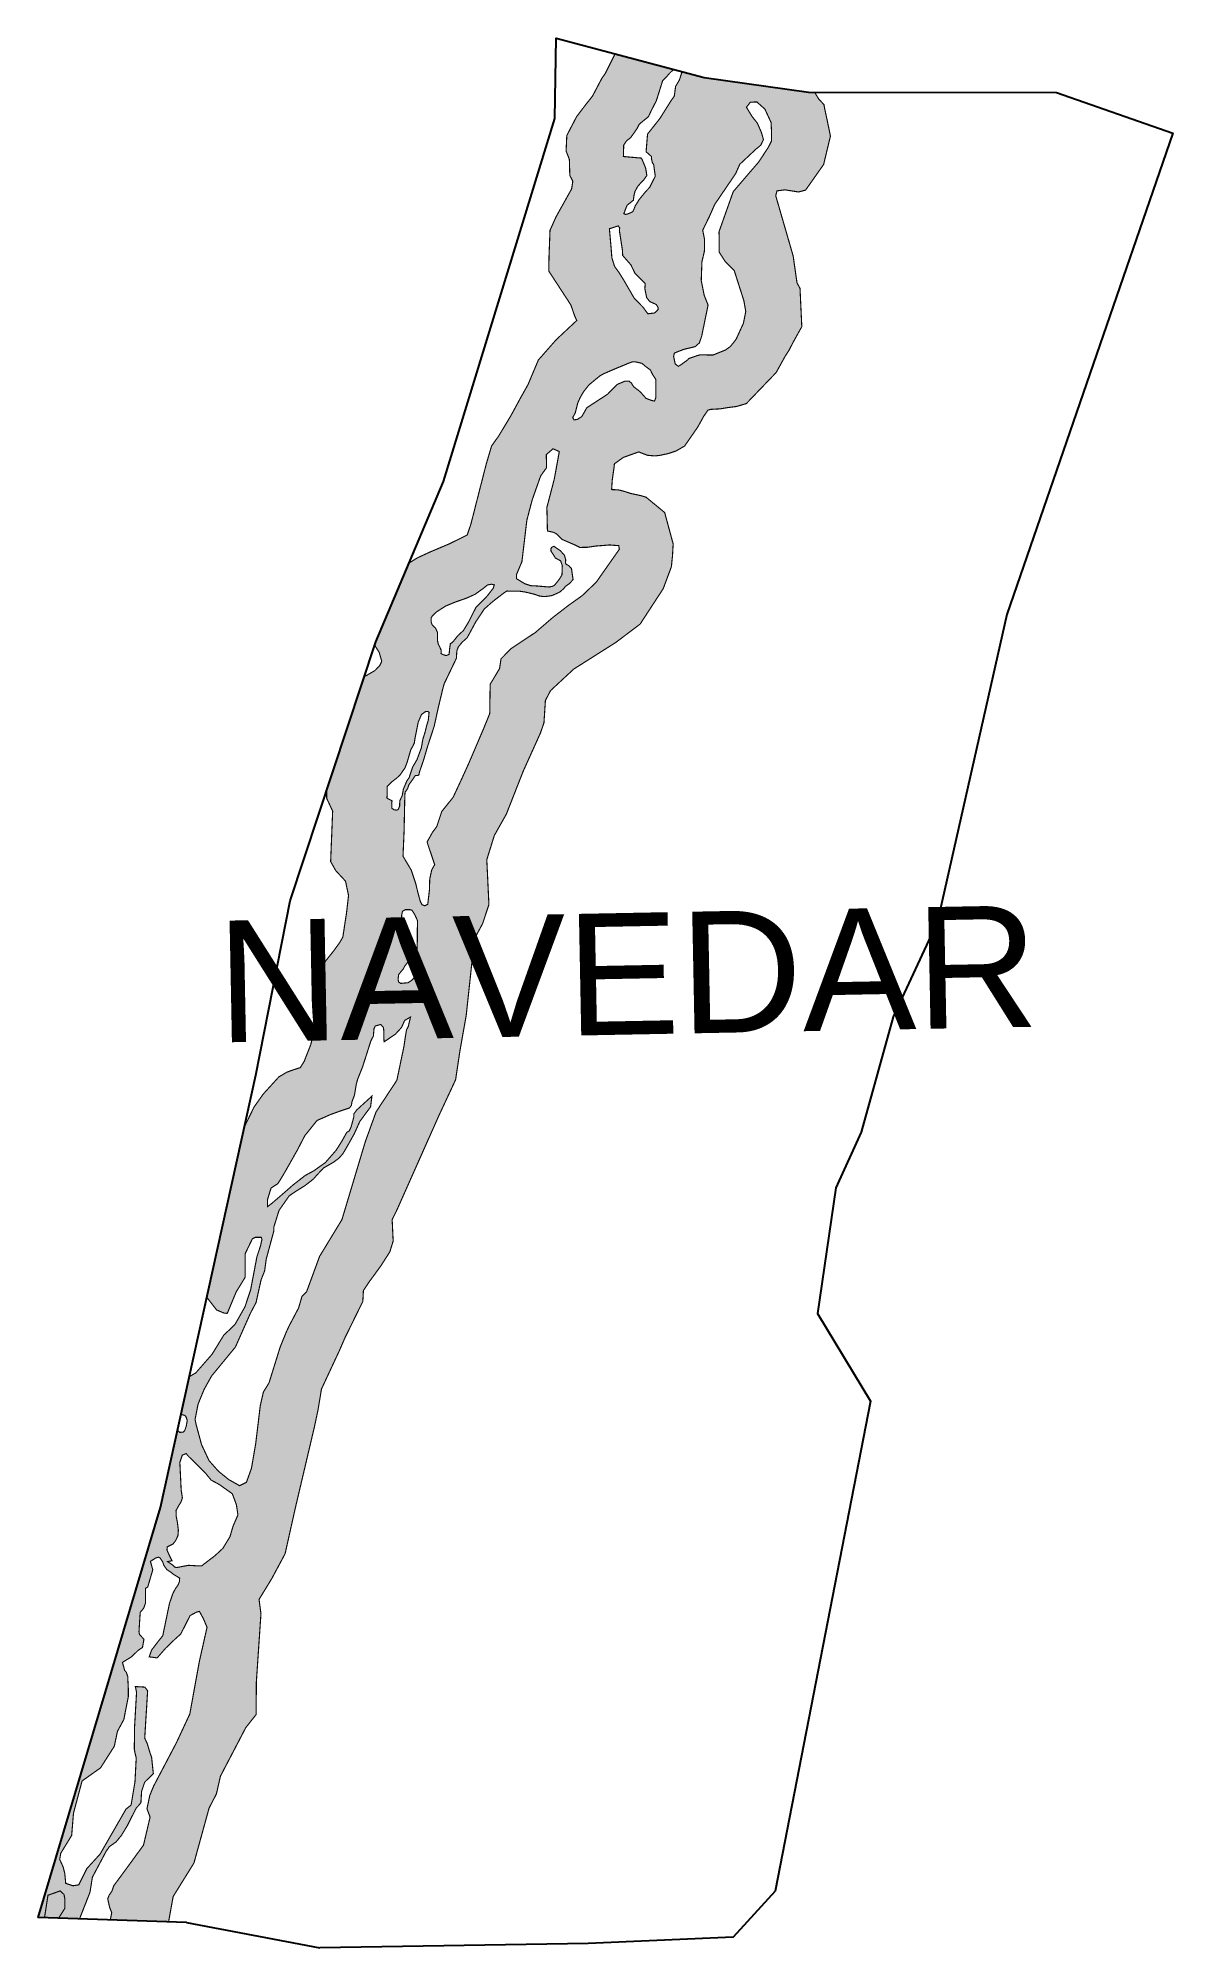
# Model space of a CAD drawing. Header units: metres. Extents: x 274344 to 275359, y 2069436 to 2071143.
import ezdxf

# ---------------------------------------------------------------- set-up
doc = ezdxf.new("R2010")
doc.units = ezdxf.units.M
doc.header["$MEASUREMENT"] = 0
for name, color, linetype in [('MANGROOVE BUFFER ZONE', 120, 'Continuous'), ('village', 3, 'Continuous'), ('VILLAGE NAME', 250, 'Continuous')]:
    doc.layers.add(name, color=color, linetype=linetype)
doc.styles.get("Standard").update_dxf_attribs({"font": 'simplex.shx'})

msp = doc.modelspace()

# ---------------------------------------------------------------- hatches: boundary and pattern name
at = {"layer": 'MANGROOVE BUFFER ZONE'}
h = msp.add_hatch(dxfattribs=at)
h.set_pattern_fill('GRASS', color=256, scale=18)
h.paths.add_polyline_path([(275004, 2070844), (275012.1, 2070858.7), (275015.4, 2070863.7), (275018.9, 2070870.6), (275026.9, 2070885), (275025.3, 2070919.2), (275022.6, 2070924.2), (275019.2, 2070948.1), (275003.6, 2071002), (275004.7, 2071006.4), (275011.9, 2071007.3), (275024, 2071005.4), (275030.3, 2071007.1), (275046.4, 2071030), (275052.5, 2071055.4), (275049.5, 2071069.9), (275047.3, 2071080.1), (275046.7, 2071083.5), (275041.9, 2071088.7), (275038.3, 2071094.6), (275032.9, 2071094.6), (274939.6, 2071107.9), (274919.9, 2071113.1), (274917.5, 2071105.6), (274914.1, 2071099.9), (274912.9, 2071091.1), (274910.2, 2071087.3), (274900.1, 2071071.2), (274889, 2071057.2), (274887.7, 2071041.4), (274892.6, 2071037), (274892.4, 2071035.3), (274893.3, 2071031.7), (274894.5, 2071029.7), (274895.9, 2071019.5), (274890.9, 2071009.5), (274887.1, 2071005.5), (274881.5, 2070998.6), (274877.9, 2070992.8), (274876.9, 2070990.1), (274875.8, 2070987.9), (274874.5, 2070987.1), (274871.1, 2070985.7), (274869.4, 2070985.3), (274867.8, 2070986.1), (274870.7, 2070993.5), (274876.3, 2070998), (274876.9, 2071002.4), (274877.7, 2071005.8), (274880.1, 2071010.2), (274882.4, 2071012.9), (274885.2, 2071015.7), (274888.4, 2071020.1), (274887.3, 2071026.8), (274883.6, 2071035.7), (274878.7, 2071036.1), (274867.4, 2071037.1), (274867.7, 2071047.3), (274870.1, 2071051), (274873.9, 2071054), (274879.5, 2071061.9), (274881.4, 2071065.6), (274883, 2071067.2), (274886.8, 2071070.3), (274889.8, 2071072.7), (274892.5, 2071078.5), (274896.8, 2071086.8), (274902.5, 2071104.9), (274906.4, 2071108.9), (274908.9, 2071111.8), (274911, 2071113.8), (274912.8, 2071115), (274860, 2071129), (274859.6, 2071128.2), (274851.1, 2071111.2), (274848.2, 2071107.1), (274839.7, 2071091), (274834.1, 2071084), (274825.6, 2071072.8), (274816.8, 2071055.9), (274816.2, 2071041.9), (274819.1, 2071034.6), (274819.5, 2071020.2), (274822.2, 2071015), (274821.1, 2071008.1), (274807.1, 2070983), (274801.8, 2070971.1), (274800.9, 2070947.3), (274800.7, 2070934.7), (274820.5, 2070904.3), (274823.7, 2070894.9), (274825.7, 2070890.5), (274807.3, 2070873.3), (274791.4, 2070855.2), (274782.1, 2070833.1), (274775.8, 2070821.9), (274766.5, 2070804.8), (274755.7, 2070786.9), (274749.6, 2070778.4), (274744.7, 2070761.8), (274734.3, 2070721.1), (274731.1, 2070708.5), (274727.8, 2070698.7), (274712, 2070690.9), (274694.1, 2070683.3), (274683.1, 2070678.2), (274675.9, 2070673.7), (274646.2, 2070603.3), (274645.3, 2070600.4), (274645.9, 2070598.8), (274649.1, 2070593.8), (274651.3, 2070586.1), (274651.1, 2070585.1), (274649.5, 2070581.9), (274645.3, 2070577.5), (274635.8, 2070572), (274602.1, 2070470.1), (274602.2, 2070463.2), (274607.5, 2070451.8), (274605.7, 2070406.7), (274610.3, 2070398.6), (274619, 2070389.2), (274621.7, 2070376.4), (274619.9, 2070360.9), (274616.6, 2070339.2), (274614.1, 2070334.8), (274608.6, 2070327.1), (274601.5, 2070318.2), (274592.5, 2070304.2), (274589.8, 2070291.2), (274596.1, 2070278.2), (274595.5, 2070267.5), (274592.5, 2070260.9), (274587.8, 2070242.7), (274582, 2070228), (274578.6, 2070222.5), (274572.3, 2070220.5), (274566.5, 2070218.4), (274559.3, 2070214.1), (274545.5, 2070198.9), (274537.3, 2070187.4), (274528.5, 2070169.3), (274495, 2070017.2), (274496.7, 2070014.9), (274503.8, 2070005.8), (274510.4, 2070003), (274513.3, 2070002.8), (274521.2, 2070021.8), (274529.3, 2070035.1), (274529.3, 2070056.1), (274535.7, 2070069.4), (274538.3, 2070070.7), (274543.6, 2070070.7), (274544.3, 2070069.1), (274543.1, 2070063.4), (274539.8, 2070053.4), (274534.2, 2070024), (274529.2, 2070008.8), (274520.5, 2069993.4), (274516.9, 2069989.6), (274510.3, 2069983.5), (274499.7, 2069966.2), (274485.1, 2069949.5), (274479.5, 2069946.3), (274472, 2069912.1), (274472.7, 2069912.2), (274475.1, 2069911.6), (274476, 2069910.8), (274476.6, 2069909.8), (274477.5, 2069907), (274476.6, 2069901.9), (274475.3, 2069898.1), (274473.8, 2069896.5), (274470.7, 2069896.4), (274468.9, 2069898.1), (274453.7, 2069829.1), (274344.3, 2069462.6), (274380.9, 2069461.4), (274381.5, 2069462.1), (274386.4, 2069474.5), (274390.6, 2069485.3), (274392.7, 2069498.6), (274404.9, 2069521.6), (274407.9, 2069526), (274413.8, 2069530.1), (274418.6, 2069535.9), (274424.2, 2069545.2), (274431.9, 2069560.5), (274434.2, 2069562.9), (274436.1, 2069565.3), (274436.7, 2069575.4), (274439.5, 2069583.7), (274447.2, 2069591.1), (274445.7, 2069605.5), (274444.1, 2069610.2), (274441.8, 2069618), (274439.5, 2069623), (274442.1, 2069665.3), (274439.6, 2069668.6), (274431.1, 2069669.1), (274432.2, 2069664), (274430.4, 2069632.8), (274430.2, 2069612.9), (274431, 2069608.8), (274431.9, 2069605.3), (274430.8, 2069584.1), (274427.3, 2069563.1), (274422.8, 2069559.6), (274399.6, 2069519.3), (274387.8, 2069506.4), (274380.5, 2069491.8), (274375.3, 2069491), (274368.9, 2069493.1), (274368, 2069502.2), (274366.5, 2069508), (274363.5, 2069514.5), (274364.4, 2069520), (274374.2, 2069536), (274375.8, 2069555.8), (274383.5, 2069584.7), (274400, 2069596.4), (274412.3, 2069615.7), (274415.1, 2069629), (274420.8, 2069639.6), (274424.8, 2069659.9), (274424.8, 2069667.8), (274424.3, 2069678.2), (274423, 2069682), (274421.6, 2069683.4), (274419.6, 2069690.7), (274427.7, 2069695.7), (274433.9, 2069701.7), (274437.5, 2069704), (274438.8, 2069711.4), (274434.8, 2069715.7), (274434.4, 2069718.1), (274434.9, 2069726.8), (274435.5, 2069735.5), (274438.5, 2069739), (274440.2, 2069743.8), (274440.1, 2069756.9), (274442.2, 2069758.1), (274446.7, 2069773.5), (274444.6, 2069781), (274449.2, 2069784), (274451.8, 2069784.8), (274453.3, 2069784), (274455.5, 2069780.7), (274456.6, 2069777.4), (274459.4, 2069773.6), (274463, 2069771.2), (274465.4, 2069769.3), (274470.7, 2069766.1), (274470.6, 2069763.2), (274469.4, 2069760.1), (274466.9, 2069756.5), (274464.7, 2069752.4), (274461.6, 2069743.4), (274459.5, 2069733.2), (274455.6, 2069714.5), (274451.8, 2069709.8), (274445.7, 2069701.8), (274443.5, 2069695.7), (274450.6, 2069694.7), (274458.2, 2069703.4), (274466.4, 2069711.3), (274471.7, 2069716.1), (274480.1, 2069732.6), (274485.7, 2069735.6), (274488.4, 2069736.3), (274491.9, 2069729.9), (274495.2, 2069722.1), (274488.3, 2069691.4), (274479.8, 2069644.6), (274467.9, 2069619), (274447.4, 2069580), (274444, 2069571.7), (274441.5, 2069559.8), (274444.3, 2069552.4), (274438.4, 2069527.3), (274423.6, 2069507), (274411.8, 2069491), (274410.1, 2069486), (274407.7, 2069482.6), (274406.4, 2069479.3), (274408.2, 2069471.4), (274410, 2069467), (274408.7, 2069460.4), (274460.8, 2069458.6), (274464.9, 2069481.3), (274471, 2069491.2), (274483.5, 2069511.3), (274497, 2069560.3), (274503.6, 2069573.2), (274507.2, 2069589), (274529.8, 2069632.3), (274539.1, 2069644.1), (274539.3, 2069673.3), (274543.4, 2069734.2), (274541.7, 2069747), (274553.3, 2069766), (274565, 2069787.9), (274574, 2069828.2), (274591.2, 2069901.3), (274594.5, 2069916.9), (274597.5, 2069935.1), (274613.5, 2069969.4), (274618.4, 2069980.7), (274634.5, 2070013.5), (274635, 2070023.2), (274639.7, 2070030.3), (274650.5, 2070045.1), (274658.6, 2070057.7), (274661.6, 2070067.4), (274660.7, 2070086.6), (274665.4, 2070096.2), (274702.2, 2070179), (274717.4, 2070211.6), (274721.4, 2070238.2), (274726.9, 2070269.2), (274733.4, 2070329.8), (274734.4, 2070338), (274741.6, 2070351.3), (274747.2, 2070368.3), (274745.3, 2070408.4), (274752, 2070430), (274762.8, 2070449.2), (274777.8, 2070487.4), (274793.1, 2070521.3), (274796.4, 2070530.8), (274797.7, 2070550.8), (274802.3, 2070559.6), (274823, 2070578.8), (274860.7, 2070602.7), (274882.4, 2070619.1), (274903, 2070650.7), (274910.3, 2070670.3), (274911.3, 2070680), (274911.9, 2070690.7), (274904.3, 2070718.8), (274891.2, 2070729.6), (274887.7, 2070732.5), (274883, 2070733.9), (274874.2, 2070735.8), (274866.9, 2070738.1), (274862.6, 2070739.1), (274856.9, 2070739.3), (274857.4, 2070747.6), (274859, 2070758.7), (274859.4, 2070762.4), (274863.5, 2070765.3), (274867.4, 2070768.1), (274881.1, 2070773), (274888.8, 2070770), (274895.5, 2070769.4), (274899.9, 2070769.9), (274907.1, 2070771.4), (274914.2, 2070773.7), (274922.1, 2070778.2), (274934, 2070795.4), (274939, 2070804.5), (274942.9, 2070810.3), (274945.2, 2070811), (274953.9, 2070811.5), (274961.2, 2070812.7), (274968.5, 2070813.6), (274977.3, 2070816.2)])
h.paths.add_polyline_path([(274918.2, 2070850.5), (274916.5, 2070849.5), (274913.7, 2070851.7), (274912.3, 2070858.4), (274913, 2070861.4), (274921.1, 2070864.6), (274931.5, 2070867.1), (274935.3, 2070870.4), (274937.4, 2070876.5), (274943.1, 2070904.3), (274939.6, 2070913.1), (274937, 2070926.1), (274937.6, 2070942.9), (274939.8, 2070952.3), (274940, 2070962.8), (274938.3, 2070971.2), (274944.3, 2070983.5), (274949, 2070994.2), (274967.8, 2071021.9), (274971.4, 2071030.1), (274985.8, 2071043.6), (274990.2, 2071047.2), (274992.6, 2071052.3), (274990.8, 2071058.6), (274987.2, 2071066.9), (274982.5, 2071072.8), (274977.4, 2071081.2), (274980.9, 2071085.7), (274986.7, 2071085.9), (274993.9, 2071079.5), (274999.4, 2071067.6), (274999.8, 2071059.9), (274999.8, 2071050.9), (274996.8, 2071045.1), (274988.5, 2071032.4), (274965.6, 2071005.7), (274952.9, 2070969.9), (274953.1, 2070951.5), (274958.4, 2070943.3), (274966.5, 2070935.1), (274975.1, 2070908.2), (274976.8, 2070898.5), (274974.7, 2070888), (274968.1, 2070873.6), (274963, 2070867.2), (274958.6, 2070864.1), (274947.5, 2070859.6), (274936.2, 2070859.8), (274933.7, 2070859.2), (274925.9, 2070856.5), (274924.8, 2070855.2)], flags=16)
h.paths.add_polyline_path([(274896.4, 2070821.7), (274895.3, 2070818.5), (274892.6, 2070819), (274887.6, 2070820.9), (274882.4, 2070826.8), (274876.6, 2070831.3), (274874.5, 2070834.6), (274872.4, 2070836.3), (274868.8, 2070836.3), (274861.8, 2070833.3), (274853.3, 2070824.6), (274834.7, 2070812.5), (274830.1, 2070804.4), (274829, 2070803.9), (274826.6, 2070802.2), (274823.3, 2070801.6), (274822.1, 2070803.7), (274824.4, 2070808), (274826.6, 2070816.7), (274828.8, 2070821.7), (274832, 2070827.1), (274836.7, 2070833), (274846.3, 2070840.9), (274849.6, 2070842.8), (274862.6, 2070848.4), (274866.3, 2070849.9), (274872.3, 2070852.4), (274875.5, 2070853.5), (274878.3, 2070853.5), (274883.9, 2070852.2), (274887.4, 2070849.3), (274891.6, 2070846.2), (274893.5, 2070842.1), (274896.3, 2070838), (274896.4, 2070832.6)], flags=16)
h.paths.add_polyline_path([(274895.2, 2070897.2), (274889.3, 2070896.5), (274885, 2070902.3), (274877, 2070910.6), (274872.7, 2070918), (274867.9, 2070926.3), (274863.4, 2070933.5), (274859.5, 2070938.9), (274857.1, 2070946.6), (274856.4, 2070955.7), (274854.9, 2070972.5), (274862.8, 2070975.1), (274864.1, 2070973.3), (274863.8, 2070971), (274866.5, 2070953.6), (274866.8, 2070948.6), (274874.2, 2070940.1), (274877.7, 2070932.8), (274886.9, 2070923.6), (274886.6, 2070918.9), (274888.2, 2070911), (274891, 2070907.4), (274896.8, 2070904.8), (274898.5, 2070902), (274898.3, 2070900)], flags=16)
h.paths.add_polyline_path([(274810.1, 2070773.3), (274805.6, 2070748.6), (274799, 2070723.3), (274799.5, 2070702.3), (274804.9, 2070701.1), (274807.6, 2070699.7), (274812.5, 2070694.8), (274823.2, 2070690.2), (274828.5, 2070687.6), (274835.1, 2070687.7), (274842.6, 2070688.8), (274855.1, 2070689.8), (274863.2, 2070689.2), (274863.8, 2070686), (274843.2, 2070656.6), (274830.7, 2070644.6), (274818.5, 2070635.9), (274804.1, 2070624.8), (274788.8, 2070611.6), (274767.1, 2070597.2), (274758, 2070588), (274756.7, 2070579.3), (274748.3, 2070565.2), (274747.9, 2070539), (274742.2, 2070525), (274729.5, 2070495.3), (274722.9, 2070480.7), (274715.2, 2070464.2), (274705.1, 2070451.6), (274700.5, 2070437.9), (274696.8, 2070433), (274691.9, 2070424.2), (274698.7, 2070403.9), (274696.1, 2070399.4), (274694.3, 2070391.3), (274694, 2070381.2), (274692.5, 2070368.5), (274689.9, 2070367.2), (274687.4, 2070368.2), (274685.8, 2070371.3), (274683.8, 2070378.7), (274681.7, 2070387.2), (274680.5, 2070390.8), (274677.7, 2070399.2), (274670.4, 2070411.5), (274671.4, 2070435), (274672, 2070465.6), (274672.3, 2070468.8), (274674.5, 2070471.9), (274675.6, 2070475.3), (274679, 2070480.1), (274681.4, 2070483.6), (274683.5, 2070483.7), (274684.6, 2070484.2), (274685.1, 2070486.8), (274688.6, 2070496.9), (274692.4, 2070509.8), (274698.3, 2070527.8), (274701.9, 2070544.3), (274705.8, 2070560.5), (274707.1, 2070565.5), (274718.1, 2070588.4), (274718.5, 2070595), (274719.7, 2070598.4), (274723.3, 2070602.9), (274727.8, 2070606.9), (274735.4, 2070621), (274743, 2070632.5), (274750.6, 2070639.2), (274760.3, 2070646.7), (274763.2, 2070648.6), (274775, 2070648.4), (274779.7, 2070647.7), (274788, 2070645.7), (274792.1, 2070644.2), (274795.6, 2070643.7), (274797.8, 2070643.7), (274800.8, 2070644.1), (274803.7, 2070644.6), (274809.3, 2070647.1), (274811.1, 2070648.1), (274814.3, 2070651), (274815.5, 2070652.7), (274819.3, 2070655.4), (274822.4, 2070658.8), (274821, 2070668.7), (274818.8, 2070671.1), (274815.9, 2070672.8), (274815.7, 2070673.8), (274815.8, 2070676.6), (274814.7, 2070680.6), (274811.1, 2070684.6), (274805.3, 2070688.6), (274804.7, 2070688.4), (274803.2, 2070687.5), (274802.6, 2070686.4), (274802.7, 2070684.2), (274805.1, 2070680.7), (274806.5, 2070678.2), (274811.3, 2070675.6), (274812.8, 2070671.2), (274812.5, 2070663), (274810.2, 2070659.3), (274805.9, 2070653.8), (274804.3, 2070652.9), (274801.1, 2070652.2), (274790.5, 2070653.1), (274784.6, 2070653.4), (274779.2, 2070655.2), (274771.9, 2070659.6), (274771.8, 2070663.2), (274776.7, 2070674.9), (274781.1, 2070711.9), (274785.9, 2070730.2), (274793.4, 2070751.4), (274798.7, 2070758.9), (274798.5, 2070770.6), (274804.5, 2070775.8)], flags=16)
h.paths.add_polyline_path([(274752, 2070654.1), (274751.1, 2070651.2), (274746.5, 2070645.2), (274743.9, 2070642.2), (274738.7, 2070637), (274735.5, 2070633.8), (274729, 2070620.9), (274724.4, 2070613.3), (274719.6, 2070608.9), (274714.8, 2070602.9), (274712.7, 2070601.5), (274712.1, 2070597.3), (274711.6, 2070592), (274709, 2070590.9), (274706, 2070591.8), (274704.4, 2070592.7), (274704.6, 2070595.6), (274703.5, 2070598), (274701.9, 2070601.2), (274701.3, 2070604.1), (274701.2, 2070611.6), (274699.4, 2070615.6), (274698.2, 2070616.6), (274696.3, 2070618.7), (274695.6, 2070620.8), (274695.5, 2070622.9), (274695.5, 2070624.7), (274697.1, 2070626.9), (274700.6, 2070630.1), (274708.5, 2070635.2), (274717.8, 2070639), (274727.1, 2070642.2), (274734.8, 2070645.7), (274742.1, 2070650.9), (274746.1, 2070654.1), (274749.7, 2070654.7)], flags=16)
h.paths.add_polyline_path([(274693.7, 2070540.2), (274693, 2070533.1), (274691.4, 2070527.8), (274690.3, 2070523.1), (274688.1, 2070516), (274686.8, 2070508.4), (274682.9, 2070497.9), (274679, 2070491.2), (274675.9, 2070481.8), (274673.9, 2070479), (274670.7, 2070471.4), (274669.7, 2070465.7), (274667.5, 2070461), (274667.4, 2070456.4), (274666.1, 2070453.3), (274664.7, 2070452.7), (274662.2, 2070453.1), (274660.4, 2070454.5), (274660.3, 2070459.2), (274660.6, 2070461.1), (274658.1, 2070462.3), (274656.1, 2070463.5), (274656.3, 2070473.9), (274660, 2070477.7), (274664.9, 2070481.5), (274667.9, 2070484.3), (274672.2, 2070490.6), (274674.1, 2070495.5), (274677.4, 2070506.9), (274679, 2070509.6), (274680.5, 2070512.7), (274681, 2070516.2), (274684, 2070531.4), (274687, 2070538.4), (274688.1, 2070539), (274689.7, 2070540.3), (274691, 2070540.9), (274692.6, 2070540.9)], flags=16)
h.paths.add_polyline_path([(274678.5, 2070363.1), (274680.9, 2070359.3), (274683.3, 2070354), (274683.1, 2070329.1), (274681.7, 2070304.2), (274677.9, 2070300.4), (274674.9, 2070298.4), (274668.4, 2070297.8), (274666.4, 2070299.1), (274666, 2070301.5), (274666.5, 2070305.6), (274667.3, 2070306.7), (274670.6, 2070310.7), (274671.9, 2070313.2), (274673.6, 2070315.4), (274675.3, 2070317.5), (274675.3, 2070322.1), (274675.3, 2070326.8), (274675.3, 2070330.5), (274673.7, 2070342.3), (274669.2, 2070354.2), (274669.2, 2070358.7), (274669.9, 2070362.1), (274670.8, 2070362.8), (274672.4, 2070363.7), (274675.2, 2070363.7), (274676.8, 2070363.7)], flags=16)
h.paths.add_polyline_path([(274677.1, 2070267.7), (274675.1, 2070259.2), (274673.6, 2070256.5), (274672.4, 2070249.6), (274671.3, 2070241.8), (274664.9, 2070211.2), (274646.3, 2070182.9), (274636.8, 2070156.6), (274615.8, 2070086.6), (274595.8, 2070053.7), (274584.2, 2070022.1), (274580.1, 2070018), (274577, 2070007.5), (274568.5, 2069991.4), (274565.7, 2069985.3), (274560.6, 2069972.7), (274550.6, 2069940.6), (274545.6, 2069932.5), (274542.8, 2069920.3), (274538.7, 2069886.3), (274534.9, 2069864.2), (274530.4, 2069851.7), (274524.3, 2069848.7), (274514.7, 2069854.1), (274505.3, 2069861.7), (274497, 2069871.1), (274490.3, 2069885.4), (274485.4, 2069903.6), (274484.5, 2069908), (274487.2, 2069921.7), (274492.6, 2069934.8), (274499.3, 2069946.8), (274520.6, 2069972.7), (274533.9, 2070002.7), (274539, 2070012.4), (274543.5, 2070032.7), (274546.7, 2070040.8), (274547, 2070043), (274548.1, 2070051.2), (274554.9, 2070076.4), (274555, 2070080.2), (274559.6, 2070094.9), (274568.7, 2070107.9), (274575.1, 2070112.2), (274582.9, 2070117.1), (274590.6, 2070123.1), (274593.1, 2070126.1), (274599.4, 2070132.8), (274608.3, 2070137.9), (274613, 2070141.4), (274616.6, 2070145.4), (274619.9, 2070151), (274626.8, 2070163.3), (274631.8, 2070174.4), (274641.4, 2070187.4), (274642.6, 2070197), (274629.1, 2070184.7), (274626.5, 2070181.2), (274626.4, 2070178.3), (274623.9, 2070169.2), (274622.3, 2070165.9), (274620.1, 2070164.6), (274615.6, 2070156.5), (274610.6, 2070148.6), (274601, 2070137.6), (274590.6, 2070130.2), (274583, 2070126.1), (274572.1, 2070117.6), (274563.9, 2070110.4), (274553.6, 2070101.5), (274549.2, 2070098.1), (274549.3, 2070104.6), (274552.4, 2070114.8), (274558.4, 2070118.7), (274560.1, 2070121.2), (274565.4, 2070130.1), (274575.9, 2070148.7), (274582.6, 2070161.6), (274593.5, 2070175.2), (274605.5, 2070180.5), (274613.8, 2070183.5), (274622.5, 2070186.4), (274624.3, 2070188.8), (274624.7, 2070191.8), (274627, 2070197.9), (274628.6, 2070207.5), (274629.8, 2070212), (274634.2, 2070223), (274641.7, 2070246.5), (274643.9, 2070250.7), (274644.5, 2070257.4), (274645.6, 2070259.7), (274650.5, 2070261.1), (274652.9, 2070258.3), (274653.3, 2070254.4), (274653.3, 2070248.6), (274653.5, 2070245.6), (274654.6, 2070246.3), (274663.7, 2070252.5), (274669.1, 2070258.4), (274671.9, 2070264.7)], flags=16)
h.paths.add_polyline_path([(274476.6, 2069877.4), (274478.2, 2069875.4), (274493.7, 2069860), (274499, 2069853.6), (274506.1, 2069849.8), (274517.8, 2069841.5), (274521.5, 2069831.5), (274522.8, 2069822.5), (274518.5, 2069812.6), (274515.7, 2069803.1), (274509.4, 2069792.7), (274502.4, 2069786.2), (274490.5, 2069777.1), (274486.9, 2069777), (274478.6, 2069777.5), (274468, 2069775.5), (274466.3, 2069775.9), (274464.2, 2069778), (274459.9, 2069780.8), (274463.9, 2069781.6), (274461.3, 2069786.8), (274459.4, 2069791.1), (274459.6, 2069794), (274464.8, 2069796.6), (274467.1, 2069799.5), (274469.2, 2069804), (274469.6, 2069808.9), (274468.7, 2069816.1), (274467.6, 2069821.4), (274467.5, 2069826.4), (274469.4, 2069830), (274471.9, 2069834.1), (274473.2, 2069837.7), (274472.1, 2069844.6), (274470.9, 2069869.4), (274473.1, 2069876)], flags=16)

# ---------------------------------------------------------------- linework, layer by layer
at = {"color": 3, "flags": 128}
msp.add_lwpolyline([(274476.8, 2069458.1), (274596, 2069435.5)], dxfattribs=at)
at = {"layer": 'MANGROOVE BUFFER ZONE', "const_width": 1, "flags": 128}
for points in [[(274860, 2071129), (274859.6, 2071128.2), (274851.1, 2071111.2), (274848.2, 2071107.1), (274839.7, 2071091), (274834.1, 2071084), (274825.6, 2071072.8), (274816.8, 2071055.9), (274816.2, 2071041.9), (274819.1, 2071034.6), (274819.5, 2071020.2), (274822.2, 2071015), (274821.1, 2071008.1), (274807.1, 2070983), (274801.8, 2070971.1), (274800.9, 2070947.3), (274800.7, 2070934.7), (274820.5, 2070904.3), (274823.7, 2070894.9), (274825.7, 2070890.5), (274807.3, 2070873.3), (274791.4, 2070855.2), (274782.1, 2070833.1), (274775.8, 2070821.9), (274766.5, 2070804.8), (274755.7, 2070786.9), (274749.6, 2070778.4), (274744.7, 2070761.8), (274734.3, 2070721.1), (274731.1, 2070708.5), (274727.8, 2070698.7), (274712, 2070690.9), (274694.1, 2070683.3), (274683.1, 2070678.2), (274675.9, 2070673.7)], [(274919.9, 2071113.1), (274917.5, 2071105.6), (274914.1, 2071099.9), (274912.9, 2071091.1), (274910.2, 2071087.3), (274900.1, 2071071.2), (274889, 2071057.2), (274887.7, 2071041.4), (274892.6, 2071037), (274892.4, 2071035.3), (274893.3, 2071031.7), (274894.5, 2071029.7), (274895.9, 2071019.5), (274890.9, 2071009.5), (274887.1, 2071005.5), (274881.5, 2070998.6), (274877.9, 2070992.8), (274876.9, 2070990.1), (274875.8, 2070987.9), (274874.5, 2070987.1), (274871.1, 2070985.7), (274869.4, 2070985.3), (274867.8, 2070986.1), (274870.7, 2070993.5), (274876.3, 2070998), (274876.9, 2071002.4), (274877.7, 2071005.8), (274880.1, 2071010.2), (274882.4, 2071012.9), (274885.2, 2071015.7), (274888.4, 2071020.1), (274887.3, 2071026.8), (274883.6, 2071035.7), (274878.7, 2071036.1), (274867.4, 2071037.1), (274867.7, 2071047.3), (274870.1, 2071051), (274873.9, 2071054), (274879.5, 2071061.9), (274881.4, 2071065.6), (274883, 2071067.2), (274886.8, 2071070.3), (274889.8, 2071072.7), (274892.5, 2071078.5), (274896.8, 2071086.8), (274902.5, 2071104.9), (274906.4, 2071108.9), (274908.9, 2071111.8), (274911, 2071113.8), (274912.8, 2071115)], [(274460.8, 2069458.6), (274464.9, 2069481.3), (274471, 2069491.2), (274483.5, 2069511.3), (274497, 2069560.3), (274503.6, 2069573.2), (274507.2, 2069589), (274529.8, 2069632.3), (274539.1, 2069644.1), (274539.3, 2069673.3), (274543.4, 2069734.2), (274541.7, 2069747), (274553.3, 2069766), (274565, 2069787.9), (274574, 2069828.2), (274591.2, 2069901.3), (274594.5, 2069916.9), (274597.5, 2069935.1), (274613.5, 2069969.4), (274618.4, 2069980.7), (274634.5, 2070013.5), (274635, 2070023.2), (274639.7, 2070030.3), (274650.5, 2070045.1), (274658.6, 2070057.7), (274661.6, 2070067.4), (274660.7, 2070086.6), (274665.4, 2070096.2), (274702.2, 2070179), (274717.4, 2070211.6), (274721.4, 2070238.2), (274726.9, 2070269.2), (274733.4, 2070329.8), (274734.4, 2070338), (274741.6, 2070351.3), (274747.2, 2070368.3), (274745.3, 2070408.4), (274752, 2070430), (274762.8, 2070449.2), (274777.8, 2070487.4), (274793.1, 2070521.3), (274796.4, 2070530.8), (274797.7, 2070550.8), (274802.3, 2070559.6), (274823, 2070578.8), (274860.7, 2070602.7), (274882.4, 2070619.1), (274903, 2070650.7), (274910.3, 2070670.3), (274911.3, 2070680), (274911.9, 2070690.7), (274904.3, 2070718.8), (274891.2, 2070729.6), (274887.7, 2070732.5), (274883, 2070733.9), (274874.2, 2070735.8), (274866.9, 2070738.1), (274862.6, 2070739.1), (274856.9, 2070739.3), (274857.4, 2070747.6), (274859, 2070758.7), (274859.4, 2070762.4), (274863.5, 2070765.3), (274867.4, 2070768.1), (274881.1, 2070773), (274888.8, 2070770), (274895.5, 2070769.4), (274899.9, 2070769.9), (274907.1, 2070771.4), (274914.2, 2070773.7), (274922.1, 2070778.2), (274934, 2070795.4), (274939, 2070804.5), (274942.9, 2070810.3), (274945.2, 2070811), (274953.9, 2070811.5), (274961.2, 2070812.7), (274968.5, 2070813.6), (274977.3, 2070816.2), (275004, 2070844), (275012.1, 2070858.7), (275015.4, 2070863.7), (275018.9, 2070870.6), (275026.9, 2070885), (275025.3, 2070919.2), (275022.6, 2070924.2), (275019.2, 2070948.1), (275003.6, 2071002), (275004.7, 2071006.4), (275011.9, 2071007.3), (275024, 2071005.4), (275030.3, 2071007.1), (275046.4, 2071030), (275052.5, 2071055.4), (275049.5, 2071069.9), (275047.3, 2071080.1), (275046.7, 2071083.5), (275041.9, 2071088.7), (275038.3, 2071094.6)], [(274645.3, 2070600.4), (274645.9, 2070598.8), (274649.1, 2070593.8), (274651.3, 2070586.1), (274651.1, 2070585.1), (274649.5, 2070581.9), (274645.3, 2070577.5), (274635.8, 2070572)], [(274602.1, 2070470.1), (274602.2, 2070463.2), (274607.5, 2070451.8), (274605.7, 2070406.7), (274610.3, 2070398.6), (274619, 2070389.2), (274621.7, 2070376.4), (274619.9, 2070360.9), (274616.6, 2070339.2), (274614.1, 2070334.8), (274608.6, 2070327.1), (274601.5, 2070318.2), (274592.5, 2070304.2), (274589.8, 2070291.2), (274596.1, 2070278.2), (274595.5, 2070267.5), (274592.5, 2070260.9), (274587.8, 2070242.7), (274582, 2070228), (274578.6, 2070222.5), (274572.3, 2070220.5), (274566.5, 2070218.4), (274559.3, 2070214.1), (274545.5, 2070198.9), (274537.3, 2070187.4), (274528.5, 2070169.3)], [(274495, 2070017.2), (274496.7, 2070014.9), (274503.8, 2070005.8), (274510.4, 2070003), (274513.3, 2070002.8), (274521.2, 2070021.8), (274529.3, 2070035.1), (274529.3, 2070056.1), (274535.7, 2070069.4), (274538.3, 2070070.7), (274543.6, 2070070.7), (274544.3, 2070069.1), (274543.1, 2070063.4), (274539.8, 2070053.4), (274534.2, 2070024), (274529.2, 2070008.8), (274520.5, 2069993.4), (274516.9, 2069989.6), (274510.3, 2069983.5), (274499.7, 2069966.2), (274485.1, 2069949.5), (274479.5, 2069946.3)], [(274472, 2069912.1), (274472.7, 2069912.2), (274475.1, 2069911.6), (274476, 2069910.8), (274476.6, 2069909.8), (274477.5, 2069907), (274476.6, 2069901.9), (274475.3, 2069898.1), (274473.8, 2069896.5), (274470.7, 2069896.4), (274468.9, 2069898.1)], [(274380.9, 2069461.4), (274381.5, 2069462.1), (274386.4, 2069474.5), (274390.6, 2069485.3), (274392.7, 2069498.6), (274404.9, 2069521.6), (274407.9, 2069526), (274413.8, 2069530.1), (274418.6, 2069535.9), (274424.2, 2069545.2), (274431.9, 2069560.5), (274434.2, 2069562.9), (274436.1, 2069565.3), (274436.7, 2069575.4), (274439.5, 2069583.7), (274447.2, 2069591.1), (274445.7, 2069605.5), (274444.1, 2069610.2), (274441.8, 2069618), (274439.5, 2069623), (274442.1, 2069665.3), (274439.6, 2069668.6), (274431.1, 2069669.1), (274432.2, 2069664), (274430.4, 2069632.8), (274430.2, 2069612.9), (274431, 2069608.8), (274431.9, 2069605.3), (274430.8, 2069584.1), (274427.3, 2069563.1), (274422.8, 2069559.6), (274399.6, 2069519.3), (274387.8, 2069506.4), (274380.5, 2069491.8), (274375.3, 2069491), (274368.9, 2069493.1), (274368, 2069502.2), (274366.5, 2069508), (274363.5, 2069514.5), (274364.4, 2069520), (274374.2, 2069536), (274375.8, 2069555.8), (274383.5, 2069584.7), (274400, 2069596.4), (274412.3, 2069615.7), (274415.1, 2069629), (274420.8, 2069639.6), (274424.8, 2069659.9), (274424.8, 2069667.8), (274424.3, 2069678.2), (274423, 2069682), (274421.6, 2069683.4), (274419.6, 2069690.7), (274427.7, 2069695.7), (274433.9, 2069701.7), (274437.5, 2069704), (274438.8, 2069711.4), (274434.8, 2069715.7), (274434.4, 2069718.1), (274434.9, 2069726.8), (274435.5, 2069735.5), (274438.5, 2069739), (274440.2, 2069743.8), (274440.1, 2069756.9), (274442.2, 2069758.1), (274446.7, 2069773.5), (274444.6, 2069781), (274449.2, 2069784), (274451.8, 2069784.8), (274453.3, 2069784), (274455.5, 2069780.7), (274456.6, 2069777.4), (274459.4, 2069773.6), (274463, 2069771.2), (274465.4, 2069769.3), (274470.7, 2069766.1), (274470.6, 2069763.2), (274469.4, 2069760.1), (274466.9, 2069756.5), (274464.7, 2069752.4), (274461.6, 2069743.4), (274459.5, 2069733.2), (274455.6, 2069714.5), (274451.8, 2069709.8), (274445.7, 2069701.8), (274443.5, 2069695.7), (274450.6, 2069694.7), (274458.2, 2069703.4), (274466.4, 2069711.3), (274471.7, 2069716.1), (274480.1, 2069732.6), (274485.7, 2069735.6), (274488.4, 2069736.3), (274491.9, 2069729.9), (274495.2, 2069722.1), (274488.3, 2069691.4), (274479.8, 2069644.6), (274467.9, 2069619), (274447.4, 2069580), (274444, 2069571.7), (274441.5, 2069559.8), (274444.3, 2069552.4), (274438.4, 2069527.3), (274423.6, 2069507), (274411.8, 2069491), (274410.1, 2069486), (274407.7, 2069482.6), (274406.4, 2069479.3), (274408.2, 2069471.4), (274410, 2069467), (274408.7, 2069460.4)], [(274349.9, 2069462.4), (274353, 2069482.5), (274364, 2069486.4), (274367.4, 2069483.1), (274368.1, 2069479), (274368.1, 2069470.8), (274362.5, 2069462)]]:
    msp.add_lwpolyline(points, dxfattribs=at)
for points in [[(274916.5, 2070849.5), (274913.7, 2070851.7), (274912.3, 2070858.4), (274913, 2070861.4), (274921.1, 2070864.6), (274931.5, 2070867.1), (274935.3, 2070870.4), (274937.4, 2070876.5), (274943.1, 2070904.3), (274939.6, 2070913.1), (274937, 2070926.1), (274937.6, 2070942.9), (274939.8, 2070952.3), (274940, 2070962.8), (274938.3, 2070971.2), (274944.3, 2070983.5), (274949, 2070994.2), (274967.8, 2071021.9), (274971.4, 2071030.1), (274985.8, 2071043.6), (274990.2, 2071047.2), (274992.6, 2071052.3), (274990.8, 2071058.6), (274987.2, 2071066.9), (274982.5, 2071072.8), (274977.4, 2071081.2), (274980.9, 2071085.7), (274986.7, 2071085.9), (274993.9, 2071079.5), (274999.4, 2071067.6), (274999.8, 2071059.9), (274999.8, 2071050.9), (274996.8, 2071045.1), (274988.5, 2071032.4), (274965.6, 2071005.7), (274952.9, 2070969.9), (274953.1, 2070951.5), (274958.4, 2070943.3), (274966.5, 2070935.1), (274975.1, 2070908.2), (274976.8, 2070898.5), (274974.7, 2070888), (274968.1, 2070873.6), (274963, 2070867.2), (274958.6, 2070864.1), (274947.5, 2070859.6), (274936.2, 2070859.8), (274933.7, 2070859.2), (274925.9, 2070856.5), (274924.8, 2070855.2), (274918.2, 2070850.5)], [(274889.3, 2070896.5), (274885, 2070902.3), (274877, 2070910.6), (274872.7, 2070918), (274867.9, 2070926.3), (274863.4, 2070933.5), (274859.5, 2070938.9), (274857.1, 2070946.6), (274856.4, 2070955.7), (274854.9, 2070972.5), (274862.8, 2070975.1), (274864.1, 2070973.3), (274863.8, 2070971), (274866.5, 2070953.6), (274866.8, 2070948.6), (274874.2, 2070940.1), (274877.7, 2070932.8), (274886.9, 2070923.6), (274886.6, 2070918.9), (274888.2, 2070911), (274891, 2070907.4), (274896.8, 2070904.8), (274898.5, 2070902), (274898.3, 2070900), (274895.2, 2070897.2)], [(274823.3, 2070801.6), (274822.1, 2070803.7), (274824.4, 2070808), (274826.6, 2070816.7), (274828.8, 2070821.7), (274832, 2070827.1), (274836.7, 2070833), (274846.3, 2070840.9), (274849.6, 2070842.8), (274862.6, 2070848.4), (274866.3, 2070849.9), (274872.3, 2070852.4), (274875.5, 2070853.5), (274878.3, 2070853.5), (274883.9, 2070852.2), (274887.4, 2070849.3), (274891.6, 2070846.2), (274893.5, 2070842.1), (274896.3, 2070838), (274896.4, 2070832.6), (274896.4, 2070821.7), (274895.3, 2070818.5), (274892.6, 2070819), (274887.6, 2070820.9), (274882.4, 2070826.8), (274876.6, 2070831.3), (274874.5, 2070834.6), (274872.4, 2070836.3), (274868.8, 2070836.3), (274861.8, 2070833.3), (274853.3, 2070824.6), (274834.7, 2070812.5), (274830.1, 2070804.4), (274829, 2070803.9), (274826.6, 2070802.2)], [(274689.9, 2070367.2), (274687.4, 2070368.2), (274685.8, 2070371.3), (274683.8, 2070378.7), (274681.7, 2070387.2), (274680.5, 2070390.8), (274677.7, 2070399.2), (274670.4, 2070411.5), (274671.4, 2070435), (274672, 2070465.6), (274672.3, 2070468.8), (274674.5, 2070471.9), (274675.6, 2070475.3), (274679, 2070480.1), (274681.4, 2070483.6), (274683.5, 2070483.7), (274684.6, 2070484.2), (274685.1, 2070486.8), (274688.6, 2070496.9), (274692.4, 2070509.8), (274698.3, 2070527.8), (274701.9, 2070544.3), (274705.8, 2070560.5), (274707.1, 2070565.5), (274718.1, 2070588.4), (274718.5, 2070595), (274719.7, 2070598.4), (274723.3, 2070602.9), (274727.8, 2070606.9), (274735.4, 2070621), (274743, 2070632.5), (274750.6, 2070639.2), (274760.3, 2070646.7), (274763.2, 2070648.6), (274775, 2070648.4), (274779.7, 2070647.7), (274788, 2070645.7), (274792.1, 2070644.2), (274795.6, 2070643.7), (274797.8, 2070643.7), (274800.8, 2070644.1), (274803.7, 2070644.6), (274809.3, 2070647.1), (274811.1, 2070648.1), (274814.3, 2070651), (274815.5, 2070652.7), (274819.3, 2070655.4), (274822.4, 2070658.8), (274821, 2070668.7), (274818.8, 2070671.1), (274815.9, 2070672.8), (274815.7, 2070673.8), (274815.8, 2070676.6), (274814.7, 2070680.6), (274811.1, 2070684.6), (274805.3, 2070688.6), (274804.7, 2070688.4), (274803.2, 2070687.5), (274802.6, 2070686.4), (274802.7, 2070684.2), (274805.1, 2070680.7), (274806.5, 2070678.2), (274811.3, 2070675.6), (274812.8, 2070671.2), (274812.5, 2070663), (274810.2, 2070659.3), (274805.9, 2070653.8), (274804.3, 2070652.9), (274801.1, 2070652.2), (274790.5, 2070653.1), (274784.6, 2070653.4), (274779.2, 2070655.2), (274771.9, 2070659.6), (274771.8, 2070663.2), (274776.7, 2070674.9), (274781.1, 2070711.9), (274785.9, 2070730.2), (274793.4, 2070751.4), (274798.7, 2070758.9), (274798.5, 2070770.6), (274804.5, 2070775.8), (274810.1, 2070773.3), (274805.6, 2070748.6), (274799, 2070723.3), (274799.5, 2070702.3), (274804.9, 2070701.1), (274807.6, 2070699.7), (274812.5, 2070694.8), (274823.2, 2070690.2), (274828.5, 2070687.6), (274835.1, 2070687.7), (274842.6, 2070688.8), (274855.1, 2070689.8), (274863.2, 2070689.2), (274863.8, 2070686), (274843.2, 2070656.6), (274830.7, 2070644.6), (274818.5, 2070635.9), (274804.1, 2070624.8), (274788.8, 2070611.6), (274767.1, 2070597.2), (274758, 2070588), (274756.7, 2070579.3), (274748.3, 2070565.2), (274747.9, 2070539), (274742.2, 2070525), (274729.5, 2070495.3), (274722.9, 2070480.7), (274715.2, 2070464.2), (274705.1, 2070451.6), (274700.5, 2070437.9), (274696.8, 2070433), (274691.9, 2070424.2), (274698.7, 2070403.9), (274696.1, 2070399.4), (274694.3, 2070391.3), (274694, 2070381.2), (274692.5, 2070368.5)], [(274706, 2070591.8), (274704.4, 2070592.7), (274704.6, 2070595.6), (274703.5, 2070598), (274701.9, 2070601.2), (274701.3, 2070604.1), (274701.2, 2070611.6), (274699.4, 2070615.6), (274698.2, 2070616.6), (274696.3, 2070618.7), (274695.6, 2070620.8), (274695.5, 2070622.9), (274695.5, 2070624.7), (274697.1, 2070626.9), (274700.6, 2070630.1), (274708.5, 2070635.2), (274717.8, 2070639), (274727.1, 2070642.2), (274734.8, 2070645.7), (274742.1, 2070650.9), (274746.1, 2070654.1), (274749.7, 2070654.7), (274752, 2070654.1), (274751.1, 2070651.2), (274746.5, 2070645.2), (274743.9, 2070642.2), (274738.7, 2070637), (274735.5, 2070633.8), (274729, 2070620.9), (274724.4, 2070613.3), (274719.6, 2070608.9), (274714.8, 2070602.9), (274712.7, 2070601.5), (274712.1, 2070597.3), (274711.6, 2070592), (274709, 2070590.9)], [(274662.2, 2070453.1), (274660.4, 2070454.5), (274660.3, 2070459.2), (274660.6, 2070461.1), (274658.1, 2070462.3), (274656.1, 2070463.5), (274656.3, 2070473.9), (274660, 2070477.7), (274664.9, 2070481.5), (274667.9, 2070484.3), (274672.2, 2070490.6), (274674.1, 2070495.5), (274677.4, 2070506.9), (274679, 2070509.6), (274680.5, 2070512.7), (274681, 2070516.2), (274684, 2070531.4), (274687, 2070538.4), (274688.1, 2070539), (274689.7, 2070540.3), (274691, 2070540.9), (274692.6, 2070540.9), (274693.7, 2070540.2), (274693, 2070533.1), (274691.4, 2070527.8), (274690.3, 2070523.1), (274688.1, 2070516), (274686.8, 2070508.4), (274682.9, 2070497.9), (274679, 2070491.2), (274675.9, 2070481.8), (274673.9, 2070479), (274670.7, 2070471.4), (274669.7, 2070465.7), (274667.5, 2070461), (274667.4, 2070456.4), (274666.1, 2070453.3), (274664.7, 2070452.7)], [(274668.4, 2070297.8), (274666.4, 2070299.1), (274666, 2070301.5), (274666.5, 2070305.6), (274667.3, 2070306.7), (274670.6, 2070310.7), (274671.9, 2070313.2), (274673.6, 2070315.4), (274675.3, 2070317.5), (274675.3, 2070322.1), (274675.3, 2070326.8), (274675.3, 2070330.5), (274673.7, 2070342.3), (274669.2, 2070354.2), (274669.2, 2070358.7), (274669.9, 2070362.1), (274670.8, 2070362.8), (274672.4, 2070363.7), (274675.2, 2070363.7), (274676.8, 2070363.7), (274678.5, 2070363.1), (274680.9, 2070359.3), (274683.3, 2070354), (274683.1, 2070329.1), (274681.7, 2070304.2), (274677.9, 2070300.4), (274674.9, 2070298.4)], [(274524.3, 2069848.7), (274514.7, 2069854.1), (274505.3, 2069861.7), (274497, 2069871.1), (274490.3, 2069885.4), (274485.4, 2069903.6), (274484.5, 2069908), (274487.2, 2069921.7), (274492.6, 2069934.8), (274499.3, 2069946.8), (274520.6, 2069972.7), (274533.9, 2070002.7), (274539, 2070012.4), (274543.5, 2070032.7), (274546.7, 2070040.8), (274547, 2070043), (274548.1, 2070051.2), (274554.9, 2070076.4), (274555, 2070080.2), (274559.6, 2070094.9), (274568.7, 2070107.9), (274575.1, 2070112.2), (274582.9, 2070117.1), (274590.6, 2070123.1), (274593.1, 2070126.1), (274599.4, 2070132.8), (274608.3, 2070137.9), (274613, 2070141.4), (274616.6, 2070145.4), (274619.9, 2070151), (274626.8, 2070163.3), (274631.8, 2070174.4), (274641.4, 2070187.4), (274642.6, 2070197), (274629.1, 2070184.7), (274626.5, 2070181.2), (274626.4, 2070178.3), (274623.9, 2070169.2), (274622.3, 2070165.9), (274620.1, 2070164.6), (274615.6, 2070156.5), (274610.6, 2070148.6), (274601, 2070137.6), (274590.6, 2070130.2), (274583, 2070126.1), (274572.1, 2070117.6), (274563.9, 2070110.4), (274553.6, 2070101.5), (274549.2, 2070098.1), (274549.3, 2070104.6), (274552.4, 2070114.8), (274558.4, 2070118.7), (274560.1, 2070121.2), (274565.4, 2070130.1), (274575.9, 2070148.7), (274582.6, 2070161.6), (274593.5, 2070175.2), (274605.5, 2070180.5), (274613.8, 2070183.5), (274622.5, 2070186.4), (274624.3, 2070188.8), (274624.7, 2070191.8), (274627, 2070197.9), (274628.6, 2070207.5), (274629.8, 2070212), (274634.2, 2070223), (274641.7, 2070246.5), (274643.9, 2070250.7), (274644.5, 2070257.4), (274645.6, 2070259.7), (274650.5, 2070261.1), (274652.9, 2070258.3), (274653.3, 2070254.4), (274653.3, 2070248.6), (274653.5, 2070245.6), (274654.6, 2070246.3), (274663.7, 2070252.5), (274669.1, 2070258.4), (274671.9, 2070264.7), (274677.1, 2070267.7), (274675.1, 2070259.2), (274673.6, 2070256.5), (274672.4, 2070249.6), (274671.3, 2070241.8), (274664.9, 2070211.2), (274646.3, 2070182.9), (274636.8, 2070156.6), (274615.8, 2070086.6), (274595.8, 2070053.7), (274584.2, 2070022.1), (274580.1, 2070018), (274577, 2070007.5), (274568.5, 2069991.4), (274565.7, 2069985.3), (274560.6, 2069972.7), (274550.6, 2069940.6), (274545.6, 2069932.5), (274542.8, 2069920.3), (274538.7, 2069886.3), (274534.9, 2069864.2), (274530.4, 2069851.7)], [(274466.3, 2069775.9), (274464.2, 2069778), (274459.9, 2069780.8), (274463.9, 2069781.6), (274461.3, 2069786.8), (274459.4, 2069791.1), (274459.6, 2069794), (274464.8, 2069796.6), (274467.1, 2069799.5), (274469.2, 2069804), (274469.6, 2069808.9), (274468.7, 2069816.1), (274467.6, 2069821.4), (274467.5, 2069826.4), (274469.4, 2069830), (274471.9, 2069834.1), (274473.2, 2069837.7), (274472.1, 2069844.6), (274470.9, 2069869.4), (274473.1, 2069876), (274476.6, 2069877.4), (274478.2, 2069875.4), (274493.7, 2069860), (274499, 2069853.6), (274506.1, 2069849.8), (274517.8, 2069841.5), (274521.5, 2069831.5), (274522.8, 2069822.5), (274518.5, 2069812.6), (274515.7, 2069803.1), (274509.4, 2069792.7), (274502.4, 2069786.2), (274490.5, 2069777.1), (274486.9, 2069777), (274478.6, 2069777.5), (274468, 2069775.5)]]:
    msp.add_lwpolyline(points, close=True, dxfattribs=at)
at = {"layer": 'village', "color": 3}
for points in [[(274453.7, 2069829.1, 0), (274538.7, 2070215.8, 0), (274569.5, 2070371.6, 0), (274646.2, 2070603.3, 0), (274706.6, 2070746.5, 0), (274806, 2071071.2, 0), (274807.4, 2071142.9, 0), (274939.6, 2071107.9, 0), (275032.9, 2071094.6, 0), (275254.5, 2071094.2, 0), (275358.5, 2071058.1, 0), (275210.1, 2070627.5, 0), (275148.3, 2070353.1, 0), (275108.6, 2070267.8, 0), (275079.9, 2070164.8, 0), (275057.4, 2070115.1, 0), (275040.9, 2070002.7, 0), (275088.3, 2069924.2, 0), (275003, 2069486.2, 0), (274965.6, 2069444.9, 0), (274835.8, 2069439.4, 0), (274596, 2069435.5, 0)], [(274476.8, 2069458.1, 0), (274344.3, 2069462.6, 0), (274453.7, 2069829.1, 0)]]:
    msp.add_polyline3d(points, dxfattribs=at)

# ---------------------------------------------------------------- texts
at = {"layer": 'VILLAGE NAME', "insert": (274502.9, 2070353.7), "char_height": 108.748, "attachment_point": 1, "rotation": 1.1028}
msp.add_mtext_dynamic_manual_height_columns('{\\fArial|b0|i0|c0|p34;NAVEDAR}', width=726.929, gutter_width=543.7, heights=[0], dxfattribs=at)

doc.saveas('drawing.dxf')
